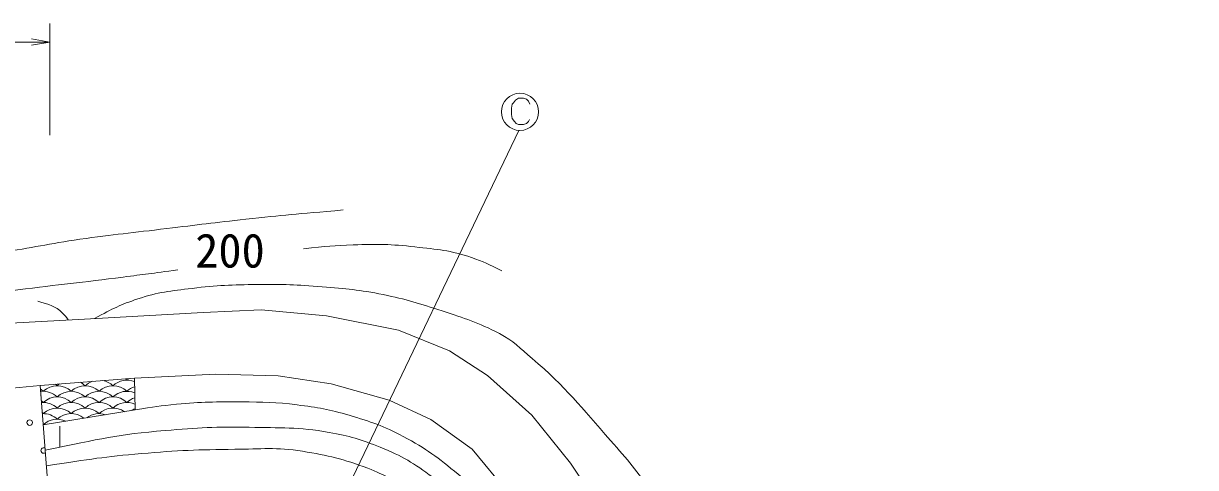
# Model space of a CAD drawing. Units: millimetres at full size, sheet at 1:1000; details may follow other scales. Extents: x 40000 to 680000, y 20000 to 380000.
# Drawn here: x 185563 to 248620, y 292114 to 316000 of the extents above; entities that cross this region are included whole.
import ezdxf
from ezdxf.enums import TextEntityAlignment as Align

# ---------------------------------------------------------------- set-up
doc = ezdxf.new("R2010")
doc.units = ezdxf.units.MM
doc.header["$LTSCALE"] = 1000
for name, color, linetype, lineweight in [('M-STR-HTXT', 7, 'Continuous', 13), ('M-STR-STRC', 7, 'Continuous', 13), ('M-WORK', 1, 'Continuous', 13)]:
    doc.layers.add(name, color=color, linetype=linetype, lineweight=lineweight)
doc.styles.add('ＭＳ ゴシック', font='')
doc.styles.get('ＭＳ ゴシック').set_extended_font_data('MS Gothic')

# ---------------------------------------------------------------- blocks, each defined once
blk = doc.blocks.new('open_arrow')
at = {"color": 0, "linetype": 'Continuous', "lineweight": -2}
blk.add_lwpolyline([(7.5, 1.25), (0, 0), (7.5, -1.25)], dxfattribs=at)

msp = doc.modelspace()

# ---------------------------------------------------------------- linework, layer by layer
at = {"layer": 'M-STR-HTXT'}
for p, q in [((186987, 310000), (186987, 316000)), ((140201, 315000), (186987, 315000))]:
    msp.add_line(p, q, dxfattribs=at)
at = {"layer": 'M-STR-STRC'}
for p, q in [((211812, 311438), (211864, 311656)), ((211864, 311656), (211918, 311724)), ((211918, 311724), (212033, 311879)), ((212033, 311879), (212188, 311985)), ((212188, 311985), (212467, 311987)), ((212467, 311987), (212629, 311935)), ((212629, 311935), (212739, 311825)), ((212739, 311825), (212797, 311656)), ((211812, 311108), (211812, 311438)), ((211859, 310896), (211812, 311108)), ((211972, 310727), (211859, 310896)), ((212210, 310249), (202551, 290065)), ((212078, 310620), (211972, 310727)), ((212195, 310563), (212078, 310620)), ((212469, 310563), (212195, 310563)), ((212631, 310615), (212469, 310563)), ((212741, 310730), (212631, 310615)), ((212791, 310831), (212741, 310730))]:
    msp.add_line(p, q, dxfattribs=at)
msp.add_circle((212275, 311247), 1000, dxfattribs=at)
msp.add_circle((212275, 311247), 1000, dxfattribs=at)
at = {"layer": 'M-WORK'}
for p, q in [((189176, 300119), (195228, 300447)), ((195228, 300447), (198347, 300588)), ((198347, 300588), (201865, 300283)), ((201865, 300283), (205735, 299509)), ((184204, 299837), (189176, 300119)), ((205735, 299509), (208479, 298383)), ((208479, 298383), (210520, 297070)), ((195912, 297134), (191536, 296930)), ((199258, 297056), (195912, 297134)), ((202119, 296618), (199258, 297056)), ((210520, 297070), (212912, 294935)), ((186468, 296534), (168317, 294809)), ((191536, 296930), (186468, 296534)), ((186987, 289721), (186468, 296534)), ((191567, 295210), (191536, 296930)), ((205246, 295743), (202119, 296618)), ((207482, 294695), (205246, 295743)), ((186630, 294414), (191567, 295210)), ((209703, 293100), (207482, 294695)), ((212912, 294935), (215000, 292355)), ((187522, 294341), (187522, 293215)), ((212236, 290036), (209703, 293100)), ((215000, 292355), (216735, 289752))]:
    msp.add_line(p, q, dxfattribs=at)
msp.add_circle((185902, 294533), 150, dxfattribs=at)
for centre, radius, start, end in [((187380, 295426), 1088, 46.39718, 133.60282), ((186630, 295726), 1088, 46.39718, 53.23987), ((188130, 295726), 1088, 125.20105, 133.60282), ((188880, 295426), 1088, 46.39718, 133.60282), ((188130, 295726), 1088, 46.39718, 63.74318), ((189630, 295726), 1088, 109.19992, 133.60282), ((190380, 295426), 1088, 46.39718, 133.60282), ((189630, 295726), 1088, 46.39718, 79.7443), ((191130, 295726), 1088, 67.84402, 133.60282), ((190380, 296026), 1088, 46.39718, 52.70835), ((191880, 296026), 1088, 125.88347, 133.60282), ((191880, 295426), 1088, 107.94175, 133.60282), ((185880, 295426), 1088, 46.39718, 56.25489), ((186630, 295126), 1088, 46.39718, 97.20283), ((186652, 296033), 150, 169.9158, 198.7895), ((187380, 294826), 1088, 46.39718, 133.60282), ((188130, 295126), 1088, 46.39718, 133.60282), ((188880, 294826), 1088, 46.39718, 133.60282), ((189630, 295126), 1088, 46.39718, 133.60282), ((190380, 294826), 1088, 46.39718, 133.60282), ((191130, 295126), 1088, 67.22863, 133.60282), ((191880, 294826), 1088, 107.35273, 133.60282), ((185880, 294826), 1088, 46.39718, 53.13827), ((186630, 294526), 1088, 46.39718, 94.8025), ((187380, 294226), 1088, 46.39718, 133.60282), ((188130, 294526), 1088, 46.39718, 133.60282), ((188880, 294226), 1088, 46.39718, 133.60282), ((189630, 294526), 1088, 46.39718, 133.60282), ((190380, 294226), 1088, 55.13024, 133.60282), ((191130, 294526), 1088, 66.61032, 133.60282), ((191880, 294226), 1088, 106.76547, 119.35215), ((185880, 294226), 1088, 46.39718, 49.86533), ((186630, 293926), 1088, 46.39718, 92.40296), ((187380, 293626), 1088, 64.71228, 133.60282), ((188130, 293926), 1088, 50.61619, 133.60282), ((189630, 293926), 1088, 70.99307, 127.32203), ((186652, 293033), 150, 61.02139, 307.68392)]:
    msp.add_arc(centre, radius, start, end, dxfattribs=at)
for points, knots in [([(179934, 303467), (180774, 303409), (181030, 303405), (181732, 303420), (182764, 303442), (183336, 303567), (184359, 303701), (186022, 303918), (186936, 304155), (188597, 304389), (190419, 304646), (191445, 304747), (193272, 304968), (194932, 305169), (195862, 305288), (197525, 305468), (199568, 305690), (200225, 305744), (202763, 305968)], [0, 0, 0, 0, 1, 1, 1, 2, 2, 2, 3, 3, 3, 4, 4, 4, 5, 5, 5, 6, 6, 6, 6]), ([(200636, 303873), (201890, 304022), (202263, 304056), (203310, 304092), (204605, 304136), (205338, 304133), (206625, 303983), (207829, 303841), (208532, 303809), (209674, 303404), (210327, 303173), (210583, 303073), (211300, 302700)], [0, 0, 0, 0, 1, 1, 1, 2, 2, 2, 3, 3, 3, 4, 4, 4, 4]), ([(193866, 302747), (192439, 302552), (192075, 302505), (190926, 302356), (188718, 302070), (187473, 301964), (185266, 301668), (181657, 301184), (179634, 300911), (176041, 300324), (174577, 300084), (173781, 299783), (172304, 299651), (171220, 299555), (170819, 299541), (169520, 299558)], [0, 0, 0, 0, 1, 1, 1, 2, 2, 2, 3, 3, 3, 4, 4, 4, 5, 5, 5, 5]), ([(248620, 240192), (247733, 241246), (247484, 241561), (246816, 242483), (245955, 243673), (245605, 244429), (244799, 245658), (243986, 246897), (243531, 247592), (242672, 248800), (242057, 249665), (241671, 250120), (241062, 250989), (239810, 252778), (239177, 253827), (237997, 255665), (236923, 257338), (236331, 258282), (235323, 259996), (233842, 262516), (233058, 263954), (231680, 266532), (230279, 269153), (229530, 270641), (228240, 273318), (227775, 274283), (227577, 274854), (227114, 275820), (226409, 277290), (225963, 278089), (225254, 279557), (224561, 280989), (224236, 281820), (223534, 283247), (222868, 284597), (222450, 285331), (221735, 286656), (221262, 287534), (220998, 288027), (220500, 288892), (220073, 289632), (219856, 290062), (219374, 290768), (218587, 291920), (218075, 292519), (217154, 293567), (215580, 295358), (214743, 296425), (212932, 297976), (212274, 298541), (211933, 298918), (211165, 299321), (210019, 299922), (209315, 300138), (208085, 300541), (206863, 300941), (206171, 301161), (204911, 301416), (203643, 301673), (202916, 301733), (201627, 301839), (200272, 301949), (199508, 301979), (198148, 301960), (196773, 301940), (195999, 301919), (194635, 301751), (193482, 301609), (192816, 301554), (191715, 301185), (190770, 300868), (190409, 300687), (189392, 300130)], [0, 0, 0, 0, 1, 1, 1, 2, 2, 2, 3, 3, 3, 4, 4, 4, 5, 5, 5, 6, 6, 6, 7, 7, 7, 8, 8, 8, 9, 9, 9, 10, 10, 10, 11, 11, 11, 12, 12, 12, 13, 13, 13, 14, 14, 14, 15, 15, 15, 16, 16, 16, 17, 17, 17, 18, 18, 18, 19, 19, 19, 20, 20, 20, 21, 21, 21, 22, 22, 22, 23, 23, 23, 24, 24, 24, 24]), ([(186346, 301062), (186949, 300860), (187267, 300826), (187670, 300416), (187800, 300283), (187865, 300224), (187974, 300051)], [0, 0, 0, 0, 1, 1, 1, 2, 2, 2, 2]), ([(191567, 295210), (192613, 295389), (192920, 295427), (193793, 295517), (195154, 295658), (195926, 295647), (197295, 295642), (198465, 295638), (199126, 295634), (200287, 295486), (201395, 295345), (202020, 295240), (203091, 294923), (204260, 294577), (204924, 294362), (205999, 293787), (207233, 293126), (207869, 292644), (208949, 291754), (210036, 290859), (210587, 290285), (211555, 289263), (212606, 288153), (212938, 287722), (214078, 286271)], [0, 0, 0, 0, 1, 1, 1, 2, 2, 2, 3, 3, 3, 4, 4, 4, 5, 5, 5, 6, 6, 6, 7, 7, 7, 8, 8, 8, 8]), ([(186734, 293045), (189738, 293663), (190640, 293893), (193185, 294105), (194944, 294252), (195936, 294321), (197702, 294279), (199388, 294239), (200349, 294295), (202010, 294008), (203114, 293817), (203721, 293614), (204762, 293202), (205942, 292734), (206565, 292347), (207584, 291590), (208326, 291038), (208675, 290633), (209259, 289915), (209951, 289062), (210144, 288448), (210704, 287503), (211163, 286730), (211404, 286288), (211865, 285516), (212515, 284427), (212925, 283845), (213562, 282748), (214575, 281004), (215134, 280019), (216033, 278214), (216525, 277224), (216711, 276627), (217127, 275602), (217835, 273858), (218128, 272839), (218847, 271099), (219274, 270066), (219481, 269467), (220020, 268488), (220252, 268067), (220413, 267848), (220692, 267456), (221293, 266613), (221589, 266107), (222271, 265329), (222645, 264904), (222908, 264718), (223303, 264313), (223553, 264058), (223633, 263975), (223935, 263653)], [0, 0, 0, 0, 1, 1, 1, 2, 2, 2, 3, 3, 3, 4, 4, 4, 5, 5, 5, 6, 6, 6, 7, 7, 7, 8, 8, 8, 9, 9, 9, 10, 10, 10, 11, 11, 11, 12, 12, 12, 13, 13, 13, 14, 14, 14, 15, 15, 15, 16, 16, 16, 17, 17, 17, 17]), ([(186798, 292202), (189217, 292581), (189904, 292691), (191911, 292865), (193868, 293034), (194971, 293078), (196935, 293094), (198357, 293106), (199171, 293222), (200573, 292990), (201972, 292759), (202761, 292578), (204086, 292072), (205051, 291704), (205564, 291402), (206411, 290811), (207596, 289984), (208064, 289273), (209027, 288195), (209642, 287506), (209932, 287071), (210434, 286297), (211244, 285052), (211656, 284321), (212279, 282972), (213052, 281299), (213378, 280315), (214062, 278604), (215041, 276156), (215578, 274780), (216522, 272319), (217196, 270561), (217472, 269536), (218211, 267805), (218926, 266128), (219392, 265216), (220244, 263604), (221348, 261515), (221975, 260347), (223204, 258329), (223872, 257234), (224378, 256701), (224997, 255577), (225626, 254434), (225811, 253711), (226352, 252523), (227074, 250937), (227575, 250090), (228239, 248479), (228846, 247006), (229003, 246106), (229677, 244663), (229796, 244409), (229879, 244275), (230011, 244027), (230703, 242726), (230973, 242321), (231907, 240765)], [0, 0, 0, 0, 1, 1, 1, 2, 2, 2, 3, 3, 3, 4, 4, 4, 5, 5, 5, 6, 6, 6, 7, 7, 7, 8, 8, 8, 9, 9, 9, 10, 10, 10, 11, 11, 11, 12, 12, 12, 13, 13, 13, 14, 14, 14, 15, 15, 15, 16, 16, 16, 17, 17, 17, 18, 18, 18, 19, 19, 19, 19])]:
    msp.add_open_spline(points, degree=3, knots=knots, dxfattribs=at)

# ---------------------------------------------------------------- block references
at = {"layer": 'M-STR-HTXT', "xscale": 133, "yscale": 133, "rotation": 180}
msp.add_blockref('open_arrow', (186987, 315000), dxfattribs=at)

# ---------------------------------------------------------------- texts
at = {"layer": 'M-WORK', "style": 'ＭＳ ゴシック'}
msp.add_text('200', height=1833, dxfattribs=at).set_placement((194804, 302320), align=Align.BOTTOM_LEFT)

doc.saveas('drawing.dxf')
